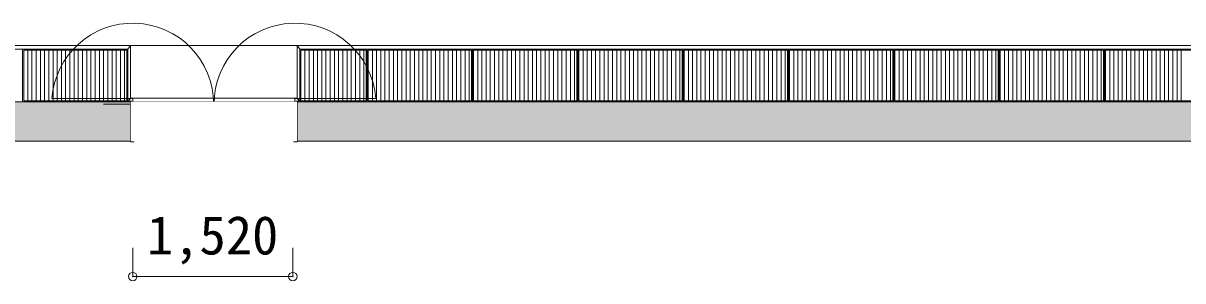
# Model space of a CAD drawing. Units: millimetres at full size, sheet at 1:200; details may follow other scales. Extents: x -96239 to 62349, y -170536 to 17264.
# Drawn here: x -6478 to 4531, y -91567 to -89120 of the extents above; entities that cross this region are included whole.
import ezdxf
from ezdxf.enums import TextEntityAlignment as Align

# ---------------------------------------------------------------- set-up
doc = ezdxf.new("R2010")
doc.units = ezdxf.units.MM
doc.header["$LTSCALE"] = 200
doc.header["$PDMODE"] = 32
doc.header["$PDSIZE"] = 80
for name, color, linetype, lineweight in [('0-1_躯体', 7, 'Continuous', 9), ('0-2_建具', 7, 'Continuous', 9), ('0-3_仕上', 4, 'Continuous', 5), ('0-6_寸法', 4, 'Continuous', 5)]:
    doc.layers.add(name, color=color, linetype=linetype, lineweight=lineweight)
doc.styles.add('ＭＳ ゴシック', font='')
doc.styles.get('ＭＳ ゴシック').set_extended_font_data('MS Gothic')

msp = doc.modelspace()

# ---------------------------------------------------------------- linework, layer by layer
at = {"layer": '0-1_躯体'}
for p, q in [((-3792.2, -89331.2), (-32816.1, -89331.2)), ((-16400.1, -89366.2), (-5482.6, -89366.2)), ((-5457.6, -89331.2), (-5482.6, -89366.2)), ((-5482.6, -89366.2), (-5482.6, -89866.2)), ((-5457.6, -89831.2), (-5457.6, -89331.2)), ((-3877.6, -89331.2), (-3877.6, -89831.2)), ((9727.4, -89331.2), (-3877.6, -89331.2)), ((-3877.6, -89331.2), (-3852.6, -89366.2)), ((-3852.6, -89366.2), (-3852.6, -89866.2)), ((-3852.6, -89366.2), (6788.9, -89366.2)), ((-5457.6, -89831.2), (-5482.6, -89866.2)), ((-5457.6, -89831.2), (-3877.6, -89831.2)), ((-3877.6, -89831.2), (-3852.6, -89866.2)), ((-5467.6, -89861.2), (-5467.6, -89866.2)), ((-5467.6, -89861.2), (-5445.1, -89861.2)), ((-5457.6, -90241.2), (-5457.6, -89866.2)), ((-5447.6, -89866.2), (-5445.1, -89861.2)), ((-5447.6, -89866.2), (-3887.7, -89866.2)), ((-3887.7, -89866.2), (-3890.2, -89861.2)), ((-3890.2, -89861.2), (-3867.6, -89861.2)), ((-3877.6, -90241.2), (-3877.6, -89866.2)), ((-3877.6, -89866.2), (6799.1, -89866.2)), ((-3867.6, -89861.2), (-3867.6, -89866.2)), ((-16425.1, -90241.2), (-5457.6, -90241.2)), ((-3877.6, -90241.2), (6813.9, -90241.2))]:
    msp.add_line(p, q, dxfattribs=at)
msp.add_lwpolyline([(-16425.1, -90241.2), (-16425.1, -89866.2), (-5457.6, -89866.2)], dxfattribs=at)
at = {"layer": '0-1_躯体', "color": 9}
msp.add_solid([(6803.9, -89866.2), (-16425.1, -89866.2), (6803.9, -90241.2), (-16425.1, -90241.2)], dxfattribs=at)
at = {"layer": '0-2_建具'}
for p, q in [((-5457.6, -89866.2), (-5457.6, -90246.2)), ((-5417.6, -89931.2), (-5417.6, -90001.2)), ((-3917.6, -89931.2), (-3917.6, -90001.2)), ((-3877.6, -89866.2), (-3877.6, -90246.2)), ((-5442.6, -90001.2), (-5442.6, -90016.2)), ((-5442.6, -90001.2), (-5417.6, -90001.2)), ((-3892.6, -90001.2), (-3917.6, -90001.2)), ((-3892.6, -90001.2), (-3892.6, -90016.2)), ((-5427.6, -90246.2), (-5457.6, -90246.2)), ((-3907.6, -90246.2), (-3877.6, -90246.2))]:
    msp.add_line(p, q, dxfattribs=at)
for points in [[(-5442.6, -90016.2), (-5427.6, -90016.2), (-5427.6, -90246.2)], [(-3892.6, -90016.2), (-3907.6, -90016.2), (-3907.6, -90246.2)]]:
    msp.add_lwpolyline(points, dxfattribs=at)
at = {"layer": '0-3_仕上', "color": 7, "lineweight": 9}
for p, q in [((-6472.6, -89856.2), (-6472.6, -89376.2)), ((-5492.1, -89376.2), (-6472.6, -89376.2)), ((-5492.1, -89856.2), (-5492.1, -89376.2)), ((-3211.1, -89366.2), (-3852.6, -89366.2)), ((-3852.6, -89866.2), (-3852.6, -89366.2)), ((-3842.6, -89376.2), (-3842.6, -89856.2)), ((-3220.6, -89376.2), (-3842.6, -89376.2)), ((-3220.6, -89856.2), (-3220.6, -89376.2)), ((-3211.1, -89866.2), (-3211.1, -89366.2)), ((-3201.1, -89856.2), (-3201.1, -89376.2)), ((-2220.6, -89376.2), (-3201.1, -89376.2)), ((-2220.6, -89856.2), (-2220.6, -89376.2)), ((-2201.1, -89856.2), (-2201.1, -89376.2)), ((-1220.6, -89376.2), (-2201.1, -89376.2)), ((-1220.6, -89856.2), (-1220.6, -89376.2)), ((-1201.1, -89856.2), (-1201.1, -89376.2)), ((-220.6, -89376.2), (-1201.1, -89376.2)), ((-220.6, -89856.2), (-220.6, -89376.2)), ((-201.1, -89856.2), (-201.1, -89376.2)), ((779.4, -89376.2), (-201.1, -89376.2)), ((779.4, -89856.2), (779.4, -89376.2)), ((798.9, -89856.2), (798.9, -89376.2)), ((1779.4, -89376.2), (798.9, -89376.2)), ((1779.4, -89856.2), (1779.4, -89376.2)), ((1798.9, -89856.2), (1798.9, -89376.2)), ((2779.4, -89376.2), (1798.9, -89376.2)), ((2779.4, -89856.2), (2779.4, -89376.2)), ((2798.9, -89856.2), (2798.9, -89376.2)), ((3779.4, -89376.2), (2798.9, -89376.2)), ((3779.4, -89856.2), (3779.4, -89376.2)), ((3798.9, -89856.2), (3798.9, -89376.2)), ((4779.4, -89376.2), (3798.9, -89376.2)), ((-5492.1, -89856.2), (-6472.6, -89856.2)), ((-3211.1, -89866.2), (-3852.6, -89866.2)), ((-3220.6, -89856.2), (-3842.6, -89856.2)), ((-2220.6, -89856.2), (-3201.1, -89856.2)), ((-1220.6, -89856.2), (-2201.1, -89856.2)), ((-220.6, -89856.2), (-1201.1, -89856.2)), ((779.4, -89856.2), (-201.1, -89856.2)), ((1779.4, -89856.2), (798.9, -89856.2)), ((2779.4, -89856.2), (1798.9, -89856.2)), ((3779.4, -89856.2), (2798.9, -89856.2)), ((4779.4, -89856.2), (3798.9, -89856.2))]:
    msp.add_line(p, q, dxfattribs=at)
at = {"layer": '0-3_仕上'}
for p, q in [((-6434.4, -89856.2), (-6434.4, -89376.2)), ((-6394.4, -89856.2), (-6394.4, -89376.2)), ((-6354.4, -89856.2), (-6354.4, -89376.2)), ((-6314.4, -89856.2), (-6314.4, -89376.2)), ((-6274.4, -89856.2), (-6274.4, -89376.2)), ((-6234.4, -89856.2), (-6234.4, -89376.2)), ((-6194.4, -89856.2), (-6194.4, -89376.2)), ((-6154.4, -89856.2), (-6154.4, -89376.2)), ((-6114.4, -89856.2), (-6114.4, -89376.2)), ((-6074.4, -89856.2), (-6074.4, -89376.2)), ((-6034.4, -89856.2), (-6034.4, -89376.2)), ((-5994.4, -89856.2), (-5994.4, -89376.2)), ((-5954.4, -89856.2), (-5954.4, -89376.2)), ((-5914.4, -89856.2), (-5914.4, -89376.2)), ((-5874.4, -89856.2), (-5874.4, -89376.2)), ((-5834.4, -89856.2), (-5834.4, -89376.2)), ((-5794.4, -89856.2), (-5794.4, -89376.2)), ((-5754.4, -89856.2), (-5754.4, -89376.2)), ((-5714.4, -89856.2), (-5714.4, -89376.2)), ((-5674.4, -89856.2), (-5674.4, -89376.2)), ((-5634.4, -89856.2), (-5634.4, -89376.2)), ((-5594.4, -89856.2), (-5594.4, -89376.2)), ((-5554.4, -89856.2), (-5554.4, -89376.2)), ((-5514.4, -89856.2), (-5514.4, -89376.2)), ((-3802.9, -89856.2), (-3802.9, -89376.2)), ((-3762.9, -89856.2), (-3762.9, -89376.2)), ((-3722.9, -89856.2), (-3722.9, -89376.2)), ((-3682.9, -89856.2), (-3682.9, -89376.2)), ((-3642.9, -89856.2), (-3642.9, -89376.2)), ((-3602.9, -89856.2), (-3602.9, -89376.2)), ((-3562.9, -89856.2), (-3562.9, -89376.2)), ((-3522.9, -89856.2), (-3522.9, -89376.2)), ((-3482.9, -89856.2), (-3482.9, -89376.2)), ((-3442.9, -89856.2), (-3442.9, -89376.2)), ((-3402.9, -89856.2), (-3402.9, -89376.2)), ((-3362.9, -89856.2), (-3362.9, -89376.2)), ((-3322.9, -89856.2), (-3322.9, -89376.2)), ((-3282.9, -89856.2), (-3282.9, -89376.2)), ((-3242.9, -89856.2), (-3242.9, -89376.2)), ((-3162.9, -89856.2), (-3162.9, -89376.2)), ((-3122.9, -89856.2), (-3122.9, -89376.2)), ((-3082.9, -89856.2), (-3082.9, -89376.2)), ((-3042.9, -89856.2), (-3042.9, -89376.2)), ((-3002.9, -89856.2), (-3002.9, -89376.2)), ((-2962.9, -89856.2), (-2962.9, -89376.2)), ((-2922.9, -89856.2), (-2922.9, -89376.2)), ((-2882.9, -89856.2), (-2882.9, -89376.2)), ((-2842.9, -89856.2), (-2842.9, -89376.2)), ((-2802.9, -89856.2), (-2802.9, -89376.2)), ((-2762.9, -89856.2), (-2762.9, -89376.2)), ((-2722.9, -89856.2), (-2722.9, -89376.2)), ((-2682.9, -89856.2), (-2682.9, -89376.2)), ((-2642.9, -89856.2), (-2642.9, -89376.2)), ((-2602.9, -89856.2), (-2602.9, -89376.2)), ((-2562.9, -89856.2), (-2562.9, -89376.2)), ((-2522.9, -89856.2), (-2522.9, -89376.2)), ((-2482.9, -89856.2), (-2482.9, -89376.2)), ((-2442.9, -89856.2), (-2442.9, -89376.2)), ((-2402.9, -89856.2), (-2402.9, -89376.2)), ((-2362.9, -89856.2), (-2362.9, -89376.2)), ((-2322.9, -89856.2), (-2322.9, -89376.2)), ((-2282.9, -89856.2), (-2282.9, -89376.2)), ((-2242.9, -89856.2), (-2242.9, -89376.2)), ((-2162.9, -89856.2), (-2162.9, -89376.2)), ((-2122.9, -89856.2), (-2122.9, -89376.2)), ((-2082.9, -89856.2), (-2082.9, -89376.2)), ((-2042.9, -89856.2), (-2042.9, -89376.2)), ((-2002.9, -89856.2), (-2002.9, -89376.2)), ((-1962.9, -89856.2), (-1962.9, -89376.2)), ((-1922.9, -89856.2), (-1922.9, -89376.2)), ((-1882.9, -89856.2), (-1882.9, -89376.2)), ((-1842.9, -89856.2), (-1842.9, -89376.2)), ((-1802.9, -89856.2), (-1802.9, -89376.2)), ((-1762.9, -89856.2), (-1762.9, -89376.2)), ((-1722.9, -89856.2), (-1722.9, -89376.2)), ((-1682.9, -89856.2), (-1682.9, -89376.2)), ((-1642.9, -89856.2), (-1642.9, -89376.2)), ((-1602.9, -89856.2), (-1602.9, -89376.2)), ((-1562.9, -89856.2), (-1562.9, -89376.2)), ((-1522.9, -89856.2), (-1522.9, -89376.2)), ((-1482.9, -89856.2), (-1482.9, -89376.2)), ((-1442.9, -89856.2), (-1442.9, -89376.2)), ((-1402.9, -89856.2), (-1402.9, -89376.2)), ((-1362.9, -89856.2), (-1362.9, -89376.2)), ((-1322.9, -89856.2), (-1322.9, -89376.2)), ((-1282.9, -89856.2), (-1282.9, -89376.2)), ((-1242.9, -89856.2), (-1242.9, -89376.2)), ((-1162.9, -89856.2), (-1162.9, -89376.2)), ((-1122.9, -89856.2), (-1122.9, -89376.2)), ((-1082.9, -89856.2), (-1082.9, -89376.2)), ((-1042.9, -89856.2), (-1042.9, -89376.2)), ((-1002.9, -89856.2), (-1002.9, -89376.2)), ((-962.9, -89856.2), (-962.9, -89376.2)), ((-922.9, -89856.2), (-922.9, -89376.2)), ((-882.9, -89856.2), (-882.9, -89376.2)), ((-842.9, -89856.2), (-842.9, -89376.2)), ((-802.9, -89856.2), (-802.9, -89376.2)), ((-762.9, -89856.2), (-762.9, -89376.2)), ((-722.9, -89856.2), (-722.9, -89376.2)), ((-682.9, -89856.2), (-682.9, -89376.2)), ((-642.9, -89856.2), (-642.9, -89376.2)), ((-602.9, -89856.2), (-602.9, -89376.2)), ((-562.9, -89856.2), (-562.9, -89376.2)), ((-522.9, -89856.2), (-522.9, -89376.2)), ((-482.9, -89856.2), (-482.9, -89376.2)), ((-442.9, -89856.2), (-442.9, -89376.2)), ((-402.9, -89856.2), (-402.9, -89376.2)), ((-362.9, -89856.2), (-362.9, -89376.2)), ((-322.9, -89856.2), (-322.9, -89376.2)), ((-282.9, -89856.2), (-282.9, -89376.2)), ((-242.9, -89856.2), (-242.9, -89376.2)), ((-162.9, -89856.2), (-162.9, -89376.2)), ((-122.9, -89856.2), (-122.9, -89376.2)), ((-82.9, -89856.2), (-82.9, -89376.2)), ((-42.9, -89856.2), (-42.9, -89376.2)), ((-2.9, -89856.2), (-2.9, -89376.2)), ((37.1, -89856.2), (37.1, -89376.2)), ((77.1, -89856.2), (77.1, -89376.2)), ((117.1, -89856.2), (117.1, -89376.2)), ((157.1, -89856.2), (157.1, -89376.2)), ((197.1, -89856.2), (197.1, -89376.2)), ((237.1, -89856.2), (237.1, -89376.2)), ((277.1, -89856.2), (277.1, -89376.2)), ((317.1, -89856.2), (317.1, -89376.2)), ((357.1, -89856.2), (357.1, -89376.2)), ((397.1, -89856.2), (397.1, -89376.2)), ((437.1, -89856.2), (437.1, -89376.2)), ((477.1, -89856.2), (477.1, -89376.2)), ((517.1, -89856.2), (517.1, -89376.2)), ((557.1, -89856.2), (557.1, -89376.2)), ((597.1, -89856.2), (597.1, -89376.2)), ((637.1, -89856.2), (637.1, -89376.2)), ((677.1, -89856.2), (677.1, -89376.2)), ((717.1, -89856.2), (717.1, -89376.2)), ((757.1, -89856.2), (757.1, -89376.2)), ((837.1, -89856.2), (837.1, -89376.2)), ((877.1, -89856.2), (877.1, -89376.2)), ((917.1, -89856.2), (917.1, -89376.2)), ((957.1, -89856.2), (957.1, -89376.2)), ((997.1, -89856.2), (997.1, -89376.2)), ((1037.1, -89856.2), (1037.1, -89376.2)), ((1077.1, -89856.2), (1077.1, -89376.2)), ((1117.1, -89856.2), (1117.1, -89376.2)), ((1157.1, -89856.2), (1157.1, -89376.2)), ((1197.1, -89856.2), (1197.1, -89376.2)), ((1237.1, -89856.2), (1237.1, -89376.2)), ((1277.1, -89856.2), (1277.1, -89376.2)), ((1317.1, -89856.2), (1317.1, -89376.2)), ((1357.1, -89856.2), (1357.1, -89376.2)), ((1397.1, -89856.2), (1397.1, -89376.2)), ((1437.1, -89856.2), (1437.1, -89376.2)), ((1477.1, -89856.2), (1477.1, -89376.2)), ((1517.1, -89856.2), (1517.1, -89376.2)), ((1557.1, -89856.2), (1557.1, -89376.2)), ((1597.1, -89856.2), (1597.1, -89376.2)), ((1637.1, -89856.2), (1637.1, -89376.2)), ((1677.1, -89856.2), (1677.1, -89376.2)), ((1717.1, -89856.2), (1717.1, -89376.2)), ((1757.1, -89856.2), (1757.1, -89376.2)), ((1837.1, -89856.2), (1837.1, -89376.2)), ((1877.1, -89856.2), (1877.1, -89376.2)), ((1917.1, -89856.2), (1917.1, -89376.2)), ((1957.1, -89856.2), (1957.1, -89376.2)), ((1997.1, -89856.2), (1997.1, -89376.2)), ((2037.1, -89856.2), (2037.1, -89376.2)), ((2077.1, -89856.2), (2077.1, -89376.2)), ((2117.1, -89856.2), (2117.1, -89376.2)), ((2157.1, -89856.2), (2157.1, -89376.2)), ((2197.1, -89856.2), (2197.1, -89376.2)), ((2237.1, -89856.2), (2237.1, -89376.2)), ((2277.1, -89856.2), (2277.1, -89376.2)), ((2317.1, -89856.2), (2317.1, -89376.2)), ((2357.1, -89856.2), (2357.1, -89376.2)), ((2397.1, -89856.2), (2397.1, -89376.2)), ((2437.1, -89856.2), (2437.1, -89376.2)), ((2477.1, -89856.2), (2477.1, -89376.2)), ((2517.1, -89856.2), (2517.1, -89376.2)), ((2557.1, -89856.2), (2557.1, -89376.2)), ((2597.1, -89856.2), (2597.1, -89376.2)), ((2637.1, -89856.2), (2637.1, -89376.2)), ((2677.1, -89856.2), (2677.1, -89376.2)), ((2717.1, -89856.2), (2717.1, -89376.2)), ((2757.1, -89856.2), (2757.1, -89376.2)), ((2837.1, -89856.2), (2837.1, -89376.2)), ((2877.1, -89856.2), (2877.1, -89376.2)), ((2917.1, -89856.2), (2917.1, -89376.2)), ((2957.1, -89856.2), (2957.1, -89376.2)), ((2997.1, -89856.2), (2997.1, -89376.2)), ((3037.1, -89856.2), (3037.1, -89376.2)), ((3077.1, -89856.2), (3077.1, -89376.2)), ((3117.1, -89856.2), (3117.1, -89376.2)), ((3157.1, -89856.2), (3157.1, -89376.2)), ((3197.1, -89856.2), (3197.1, -89376.2)), ((3237.1, -89856.2), (3237.1, -89376.2)), ((3277.1, -89856.2), (3277.1, -89376.2)), ((3317.1, -89856.2), (3317.1, -89376.2)), ((3357.1, -89856.2), (3357.1, -89376.2)), ((3397.1, -89856.2), (3397.1, -89376.2)), ((3437.1, -89856.2), (3437.1, -89376.2)), ((3477.1, -89856.2), (3477.1, -89376.2)), ((3517.1, -89856.2), (3517.1, -89376.2)), ((3557.1, -89856.2), (3557.1, -89376.2)), ((3597.1, -89856.2), (3597.1, -89376.2)), ((3637.1, -89856.2), (3637.1, -89376.2)), ((3677.1, -89856.2), (3677.1, -89376.2)), ((3717.1, -89856.2), (3717.1, -89376.2)), ((3757.1, -89856.2), (3757.1, -89376.2)), ((3837.1, -89856.2), (3837.1, -89376.2)), ((3877.1, -89856.2), (3877.1, -89376.2)), ((3917.1, -89856.2), (3917.1, -89376.2)), ((3957.1, -89856.2), (3957.1, -89376.2)), ((3997.1, -89856.2), (3997.1, -89376.2)), ((4037.1, -89856.2), (4037.1, -89376.2)), ((4077.1, -89856.2), (4077.1, -89376.2)), ((4117.1, -89856.2), (4117.1, -89376.2)), ((4157.1, -89856.2), (4157.1, -89376.2)), ((4197.1, -89856.2), (4197.1, -89376.2)), ((4237.1, -89856.2), (4237.1, -89376.2)), ((4277.1, -89856.2), (4277.1, -89376.2)), ((4317.1, -89856.2), (4317.1, -89376.2)), ((4357.1, -89856.2), (4357.1, -89376.2)), ((4397.1, -89856.2), (4397.1, -89376.2)), ((4437.1, -89856.2), (4437.1, -89376.2)), ((4477.1, -89856.2), (4477.1, -89376.2)), ((4517.1, -89856.2), (4517.1, -89376.2))]:
    msp.add_line(p, q, dxfattribs=at)
at = {"layer": '0-3_仕上', "color": 7, "lineweight": 9}
for points in [[(-5482.6, -89866.2), (-5482.6, -89366.2), (-6482.6, -89366.2)], [(-5482.6, -89866.2), (-6482.6, -89866.2), (-6482.6, -89366.2)], [(-2211.1, -89866.2), (-2211.1, -89366.2), (-3211.1, -89366.2)], [(-2211.1, -89866.2), (-3211.1, -89866.2), (-3211.1, -89366.2)], [(-1211.1, -89866.2), (-1211.1, -89366.2), (-2211.1, -89366.2)], [(-1211.1, -89866.2), (-2211.1, -89866.2), (-2211.1, -89366.2)], [(-211.1, -89866.2), (-211.1, -89366.2), (-1211.1, -89366.2)], [(-211.1, -89866.2), (-1211.1, -89866.2), (-1211.1, -89366.2)], [(788.9, -89866.2), (788.9, -89366.2), (-211.1, -89366.2)], [(788.9, -89866.2), (-211.1, -89866.2), (-211.1, -89366.2)], [(1788.9, -89866.2), (1788.9, -89366.2), (788.9, -89366.2)], [(1788.9, -89866.2), (788.9, -89866.2), (788.9, -89366.2)], [(2788.9, -89866.2), (2788.9, -89366.2), (1788.9, -89366.2)], [(2788.9, -89866.2), (1788.9, -89866.2), (1788.9, -89366.2)], [(3788.9, -89866.2), (3788.9, -89366.2), (2788.9, -89366.2)], [(3788.9, -89866.2), (2788.9, -89866.2), (2788.9, -89366.2)], [(4788.9, -89866.2), (4788.9, -89366.2), (3788.9, -89366.2)], [(4788.9, -89866.2), (3788.9, -89866.2), (3788.9, -89366.2)]]:
    msp.add_lwpolyline(points, dxfattribs=at)
at = {"layer": '0-6_寸法'}
for p, q in [((-5437.6, -91526.9), (-5437.6, -91252.8)), ((-3917.6, -91526.9), (-3917.6, -91252.8)), ((-3917.6, -91526.9), (-5437.6, -91526.9))]:
    msp.add_line(p, q, dxfattribs=at)
for p in [(-5437.6, -91526.9), (-3917.6, -91526.9)]:
    msp.add_point(p, dxfattribs=at)

# ---------------------------------------------------------------- texts
at = {"layer": '0-6_寸法', "style": 'ＭＳ ゴシック'}
msp.add_text('1,520', height=366.6, dxfattribs=at).set_placement((-5302.6, -91426.9), align=Align.BOTTOM_LEFT)

# ---------------------------------------------------------------- next in the draw order: wipeouts: each hides what was drawn before it
msp.add_wipeout([(-3877.6, -90241.2), (-3877.6, -89866.2), (-5457.6, -89866.2), (-5457.6, -90241.2)])

# ---------------------------------------------------------------- next in the draw order: linework, layer by layer
at = {"layer": '0-2_建具', "color": 4, "lineweight": 5}
for p, q in [((-6204.3, -89836.2), (-5437.6, -89836.2)), ((-5437.6, -89836.2), (-5437.6, -89926.2)), ((-3897.6, -89836.2), (-3897.6, -89926.2)), ((-3130.9, -89836.2), (-3897.6, -89836.2))]:
    msp.add_line(p, q, dxfattribs=at)
at = {"layer": '0-2_建具'}
for p, q in [((-3888.6, -89888.7), (-5716.1, -89888.7)), ((-5467.6, -89861.2), (-5445.1, -89861.2)), ((-5467.6, -89861.2), (-5467.6, -89866.2)), ((-5467.6, -89866.2), (-5457.6, -89866.2)), ((-5445.1, -89861.2), (-5447.6, -89866.2)), ((-5447.6, -89866.2), (-5447.6, -89931.2)), ((-5417.6, -89931.2), (-5447.6, -89931.2)), ((-4675.1, -89866.2), (-5437.6, -89866.2)), ((-5437.6, -89926.2), (-4675.1, -89926.2)), ((-4675.1, -89866.2), (-4675.1, -89888.7)), ((-4675.1, -89903.7), (-4669.1, -89903.7)), ((-4675.1, -89903.7), (-4675.1, -89926.2)), ((-4669.1, -89888.7), (-4669.1, -89903.7)), ((-4666.1, -89888.7), (-4666.1, -89903.7)), ((-4660.1, -89903.7), (-4666.1, -89903.7)), ((-4660.1, -89866.2), (-4660.1, -89888.7)), ((-4660.1, -89866.2), (-3897.6, -89866.2)), ((-4660.1, -89903.7), (-4660.1, -89926.2)), ((-3897.6, -89926.2), (-4660.1, -89926.2)), ((-3887.6, -89931.2), (-3917.6, -89931.2)), ((-3890.2, -89861.2), (-3887.6, -89866.2)), ((-3867.6, -89861.2), (-3890.2, -89861.2)), ((-3887.6, -89866.2), (-3887.6, -89931.2)), ((-3867.6, -89866.2), (-3877.6, -89866.2)), ((-3867.6, -89861.2), (-3867.6, -89866.2))]:
    msp.add_line(p, q, dxfattribs=at)
at = {"layer": '0-2_建具', "color": 4, "lineweight": 5}
for centre, start, end in [((-5437.6, -89888.7), 0.00893, 176.08279), ((-3897.6, -89888.7), 3.91721, 179.99107)]:
    msp.add_arc(centre, 768.5, start, end, dxfattribs=at)

# ---------------------------------------------------------------- next in the draw order: wipeouts: each hides what was drawn before it
msp.add_wipeout([(-5457.6, -89866.2), (-5457.6, -90241.2), (-3877.6, -90241.2), (-3877.6, -89866.2)])

doc.saveas('drawing.dxf')
